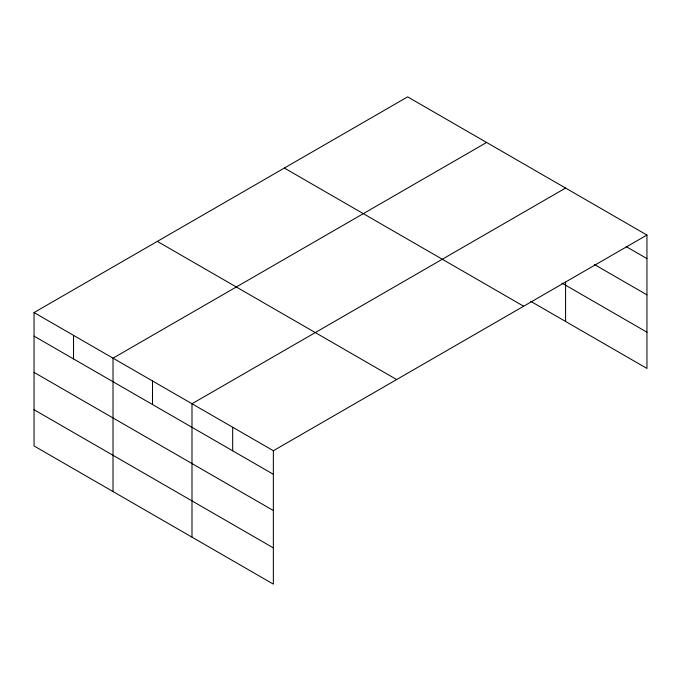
<?xml version="1.0" encoding="UTF-8"?>
<svg xmlns="http://www.w3.org/2000/svg" width="681" height="681" viewBox="0 0 681 681"><rect width="100%" height="100%" fill="white"/><g stroke="black" fill="none" stroke-linecap="round" stroke-linejoin="round"><path stroke-width="1.02" d="M646.95 235.039L407.638 96.872L34.05 312.562L34.05 445.961L273.362 584.128L273.362 450.728L646.95 235.039L646.95 368.438L530.686 301.308M486.609 142.465L113.02 358.163L113.02 491.554M565.588 188.067L191.991 403.756L191.991 537.147M626.154 246.599L646.95 258.601M594.513 264.577L646.95 294.847M561.91 283.092L646.95 332.192M284.352 168.054L523.663 306.22M157.337 241.389L396.648 379.555M34.05 312.562L273.362 450.728M34.05 336.133L273.362 474.299M34.05 372.379L273.362 510.537M34.05 409.715L273.362 547.882M565.588 282.104L565.588 321.458M232.681 427.242L232.681 450.805M152.51 380.96L152.51 404.523M73.539 335.358L73.539 358.93"/></g></svg>
